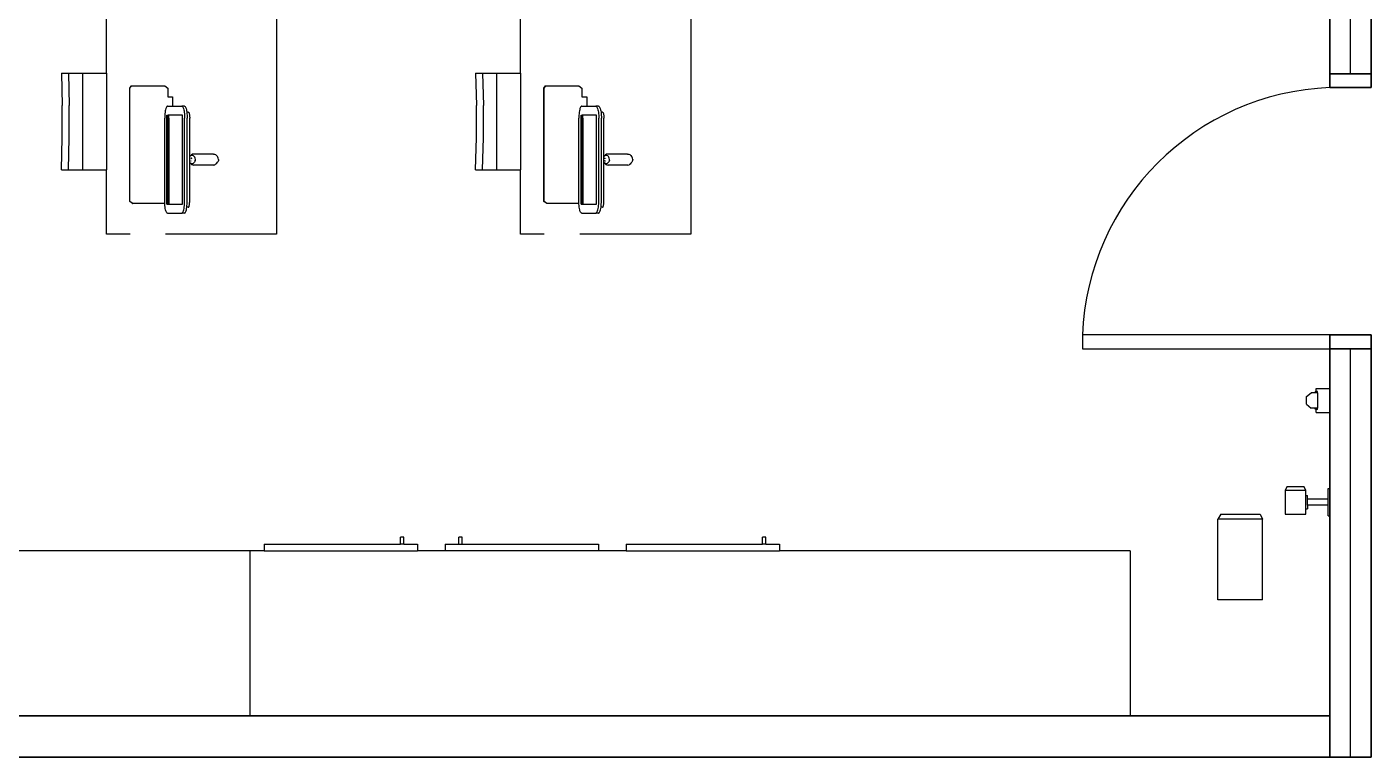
# Model space of a CAD drawing. Header units: inches. Extents: x 1 to 470, y -1 to 318.
# Drawn here: x 274.1 to 469.6, y -0.6 to 105.7 of the extents above; entities that cross this region are included whole.
import ezdxf

# ---------------------------------------------------------------- set-up
doc = ezdxf.new("R2010")
doc.units = ezdxf.units.IN
doc.header["$MEASUREMENT"] = 0
doc.layers.add('wall', color=6, linetype='Continuous', lineweight=35)

# ---------------------------------------------------------------- blocks, each defined once
blk = doc.blocks.new('computer classroom pl')
for p, q in [((212.64, 289.2), (212.64, 328.95)), ((268.12, 316.67), (272.79, 316.55)), ((268.12, 316.67), (268.12, 315.66)), ((268.12, 315.66), (272.79, 315.54)), ((268.12, 315.66), (268.12, 313.57)), ((272.79, 316.55), (277.48, 316.55)), ((272.79, 315.54), (277.48, 315.54)), ((282.15, 316.67), (277.48, 316.55)), ((282.15, 315.66), (277.48, 315.54)), ((282.15, 316.67), (282.15, 315.66)), ((282.15, 315.66), (282.15, 313.57)), ((268.12, 313.57), (268.12, 310.13)), ((268.12, 313.57), (282.15, 313.57)), ((282.15, 313.57), (282.15, 310.13)), ((258.75, 306.69), (258.75, 310.13)), ((258.75, 310.13), (268.12, 310.13)), ((282.15, 310.13), (268.12, 310.13)), ((282.15, 310.13), (292.46, 310.13)), ((263.22, 306.32), (263.48, 306.74)), ((263.22, 306.29), (263.48, 306.71)), ((263.22, 306.32), (263.22, 306.29)), ((263.22, 301.64), (263.22, 306.29)), ((263.48, 306.74), (279.98, 306.74)), ((263.48, 306.74), (263.48, 306.71)), ((263.48, 306.71), (279.98, 306.71)), ((279.98, 306.74), (280.33, 306.51)), ((279.98, 306.71), (280.33, 306.48)), ((280.33, 306.51), (280.33, 306.48)), ((280.33, 306.48), (280.33, 301.64)), ((258.75, 285.38), (258.75, 301.53)), ((261.81, 301.28), (261.85, 301.34)), ((261.81, 301.24), (261.81, 301.28)), ((261.81, 301.24), (261.81, 299.17)), ((261.85, 301.34), (261.92, 301.39)), ((261.92, 301.39), (262.02, 301.44)), ((262.02, 301.44), (262.15, 301.49)), ((262.15, 301.49), (262.3, 301.53)), ((262.3, 301.53), (262.48, 301.57)), ((262.48, 301.57), (262.67, 301.6)), ((262.67, 301.6), (262.89, 301.62)), ((262.89, 301.62), (263.11, 301.64)), ((263.1, 301.34), (276.05, 301.34)), ((263.1, 301.34), (263.1, 301.15)), ((263.1, 301.15), (276.05, 301.15)), ((263.1, 301.15), (263.1, 301.04)), ((263.11, 301.64), (263.22, 301.64)), ((263.22, 301.64), (263.34, 301.65)), ((263.34, 301.65), (263.52, 301.65)), ((263.52, 301.65), (275.63, 301.65)), ((275.81, 301.65), (275.63, 301.65)), ((276.04, 301.64), (275.81, 301.65)), ((276.27, 301.62), (276.04, 301.64)), ((276.05, 301.34), (276.05, 301.15)), ((276.05, 301.04), (276.05, 301.15)), ((276.48, 301.6), (276.27, 301.62)), ((276.67, 301.57), (276.48, 301.6)), ((276.85, 301.53), (276.67, 301.57)), ((277, 301.49), (276.85, 301.53)), ((277.13, 301.44), (277, 301.49)), ((277.23, 301.39), (277.13, 301.44)), ((277.3, 301.34), (277.23, 301.39)), ((277.34, 301.28), (277.3, 301.34)), ((277.34, 301.24), (277.34, 301.28)), ((277.34, 301.24), (277.34, 300.5)), ((280, 301.2), (278.7, 301.2)), ((278.7, 301.2), (278.7, 300.5)), ((280.33, 301.64), (280, 301.2)), ((263.2, 301.05), (263.1, 301.04)), ((263.1, 301.04), (263.1, 299.07)), ((263.31, 301.06), (263.2, 301.05)), ((263.42, 301.06), (263.31, 301.06)), ((263.53, 301.06), (263.42, 301.06)), ((275.62, 301.06), (263.53, 301.06)), ((275.62, 301.06), (275.73, 301.06)), ((275.73, 301.06), (275.84, 301.06)), ((275.84, 301.06), (275.95, 301.05)), ((275.95, 301.05), (276.05, 301.04)), ((276.05, 299.07), (276.05, 301.04)), ((278.7, 300.5), (277.34, 300.5)), ((277.34, 300.5), (277.34, 299.17)), ((261.81, 299.17), (261.81, 299.13)), ((261.81, 298.79), (261.81, 299.17)), ((261.81, 299.13), (261.85, 299.07)), ((261.81, 298.79), (261.81, 298.75)), ((261.81, 298.75), (261.85, 298.69)), ((261.85, 299.07), (261.92, 299.02)), ((261.85, 298.69), (261.92, 298.64)), ((261.92, 299.02), (262.02, 298.97)), ((261.92, 298.64), (262.02, 298.59)), ((262.02, 298.97), (262.15, 298.92)), ((262.02, 298.59), (262.15, 298.54)), ((262.15, 298.92), (262.3, 298.88)), ((262.15, 298.54), (262.3, 298.5)), ((262.3, 298.88), (262.48, 298.84)), ((262.3, 298.5), (262.48, 298.46)), ((262.48, 298.84), (262.67, 298.81)), ((262.48, 298.46), (262.67, 298.43)), ((262.67, 298.81), (262.89, 298.79)), ((262.67, 298.43), (262.89, 298.41)), ((262.67, 298.22), (262.67, 298.43)), ((262.67, 298.43), (262.67, 298.43)), ((262.67, 298.22), (262.67, 298.19)), ((262.67, 298.19), (262.69, 298.16)), ((262.69, 298.16), (262.73, 298.14)), ((262.73, 298.14), (262.77, 298.11)), ((262.77, 298.11), (262.84, 298.09)), ((262.84, 298.09), (262.91, 298.07)), ((262.89, 298.79), (263.11, 298.77)), ((262.89, 298.41), (263.11, 298.39)), ((262.91, 298.07), (263, 298.05)), ((263, 298.05), (263.09, 298.04)), ((263.09, 298.04), (263.2, 298.02)), ((263.1, 299.07), (276.05, 299.07)), ((263.11, 298.77), (263.34, 298.76)), ((263.11, 298.39), (263.34, 298.38)), ((263.2, 298.02), (263.31, 298.02)), ((263.31, 298.02), (263.42, 298.01)), ((263.34, 298.76), (263.52, 298.76)), ((263.34, 298.38), (263.52, 298.38)), ((263.42, 298.01), (263.53, 298.01)), ((263.52, 298.76), (275.63, 298.76)), ((263.52, 298.38), (275.63, 298.38)), ((263.53, 298.01), (266.54, 298.01)), ((266.54, 298.01), (269.18, 298.01)), ((268.82, 297.57), (268.8, 297.41)), ((268.8, 294.52), (268.8, 297.41)), ((268.89, 297.73), (268.82, 297.57)), ((269.01, 297.86), (268.89, 297.73)), ((269.02, 297.78), (269, 297.65)), ((269, 297.65), (269.03, 297.53)), ((269.01, 297.86), (269.16, 298)), ((269.02, 297.78), (269.07, 297.89)), ((269.1, 297.42), (269.03, 297.53)), ((269.07, 297.89), (269.16, 298)), ((269.2, 297.32), (269.1, 297.42)), ((269.18, 298.01), (269.16, 298)), ((269.18, 298.01), (269.4, 298.01)), ((269.32, 297.25), (269.2, 297.32)), ((269.47, 297.21), (269.32, 297.25)), ((269.4, 297.92), (269.4, 298.01)), ((269.4, 298.01), (269.8, 298.01)), ((269.43, 297.85), (269.41, 297.79)), ((269.43, 297.85), (269.41, 297.83)), ((269.41, 297.83), (269.41, 297.79)), ((269.42, 297.86), (269.43, 297.85)), ((269.8, 297.8), (269.77, 297.72)), ((269.77, 297.72), (269.79, 297.76)), ((269.78, 297.22), (269.92, 297.27)), ((269.79, 297.76), (269.8, 297.8)), ((269.8, 298.01), (269.8, 297.89)), ((269.8, 298.01), (270.02, 298.01)), ((269.92, 297.27), (270.04, 297.35)), ((270.11, 297.93), (270.02, 298.01)), ((270.02, 298.01), (270.14, 297.9)), ((270.02, 298.01), (272.71, 298.01)), ((270.04, 297.35), (270.13, 297.45)), ((270.17, 297.81), (270.11, 297.93)), ((270.13, 297.45), (270.18, 297.57)), ((270.28, 297.77), (270.14, 297.9)), ((270.2, 297.69), (270.17, 297.81)), ((270.18, 297.57), (270.2, 297.69)), ((270.37, 297.62), (270.28, 297.77)), ((270.4, 297.46), (270.37, 297.62)), ((270.4, 294.57), (270.4, 297.46)), ((272.71, 298.01), (275.62, 298.01)), ((275.73, 298.01), (275.62, 298.01)), ((275.81, 298.76), (275.63, 298.76)), ((275.81, 298.38), (275.63, 298.38)), ((275.84, 298.02), (275.73, 298.01)), ((276.04, 298.77), (275.81, 298.76)), ((276.04, 298.39), (275.81, 298.38)), ((275.95, 298.02), (275.84, 298.02)), ((276.06, 298.04), (275.95, 298.02)), ((276.27, 298.79), (276.04, 298.77)), ((276.27, 298.41), (276.04, 298.39)), ((276.15, 298.05), (276.06, 298.04)), ((276.24, 298.07), (276.15, 298.05)), ((276.31, 298.09), (276.24, 298.07)), ((276.48, 298.81), (276.27, 298.79)), ((276.48, 298.43), (276.27, 298.41)), ((276.38, 298.11), (276.31, 298.09)), ((276.42, 298.14), (276.38, 298.11)), ((276.46, 298.16), (276.42, 298.14)), ((276.48, 298.19), (276.46, 298.16)), ((276.67, 298.84), (276.48, 298.81)), ((276.67, 298.46), (276.48, 298.43)), ((276.48, 298.22), (276.48, 298.43)), ((276.48, 298.43), (276.48, 298.43)), ((276.48, 298.22), (276.48, 298.19)), ((276.85, 298.88), (276.67, 298.84)), ((276.85, 298.5), (276.67, 298.46)), ((277, 298.92), (276.85, 298.88)), ((277, 298.54), (276.85, 298.5)), ((277.13, 298.97), (277, 298.92)), ((277.13, 298.59), (277, 298.54)), ((277.23, 299.02), (277.13, 298.97)), ((277.23, 298.64), (277.13, 298.59)), ((277.3, 299.07), (277.23, 299.02)), ((277.3, 298.69), (277.23, 298.64)), ((277.34, 299.13), (277.3, 299.07)), ((277.34, 298.75), (277.3, 298.69)), ((277.34, 298.79), (277.34, 299.17)), ((277.34, 299.17), (277.34, 299.13)), ((277.34, 298.79), (277.34, 298.75)), ((269.47, 297.21), (269.62, 297.19)), ((269.62, 297.19), (269.78, 297.22)), ((268.8, 294.52), (268.84, 294.35)), ((268.92, 294.2), (268.84, 294.35)), ((269.06, 294.07), (268.92, 294.2)), ((269.06, 294.07), (269.2, 293.95)), ((269.32, 293.88), (269.2, 293.95)), ((269.47, 293.84), (269.32, 293.88)), ((269.62, 293.82), (269.47, 293.84)), ((269.62, 293.82), (269.78, 293.85)), ((269.78, 293.85), (269.92, 293.9)), ((269.92, 293.9), (270.04, 293.98)), ((270.19, 294.11), (270.04, 293.98)), ((270.31, 294.25), (270.19, 294.11)), ((270.38, 294.4), (270.31, 294.25)), ((270.4, 294.57), (270.38, 294.4)), ((188.64, 289.2), (212.64, 289.2)), ((212.64, 287.2), (212.64, 289.2)), ((213.64, 287.2), (212.64, 287.2)), ((212.64, 287.2), (212.64, 264.87)), ((213.64, 287.2), (213.64, 267.37)), ((420.03, 285.38), (258.75, 285.38)), ((213.64, 266.87), (213.64, 267.37)), ((213.64, 267.37), (214.64, 267.37)), ((213.64, 266.87), (214.64, 266.87)), ((213.64, 266.87), (213.64, 264.87)), ((214.64, 266.87), (214.64, 267.37)), ((213.64, 264.87), (212.64, 264.87)), ((212.64, 260.87), (212.64, 264.87)), ((213.64, 260.87), (212.64, 260.87)), ((212.64, 238.53), (212.64, 260.87)), ((213.64, 260.87), (213.64, 258.87)), ((213.64, 258.87), (213.64, 258.37)), ((213.64, 258.87), (214.64, 258.87)), ((213.64, 258.37), (213.64, 238.53)), ((213.64, 258.37), (214.64, 258.37)), ((214.64, 258.37), (214.64, 258.87)), ((268.12, 256.42), (272.79, 256.3)), ((268.12, 256.42), (268.12, 255.41)), ((272.79, 256.3), (277.48, 256.3)), ((282.15, 256.42), (277.48, 256.3)), ((282.15, 256.42), (282.15, 255.41)), ((268.12, 255.41), (272.79, 255.29)), ((268.12, 255.41), (268.12, 253.32)), ((272.79, 255.29), (277.48, 255.29)), ((282.15, 255.41), (277.48, 255.29)), ((282.15, 255.41), (282.15, 253.32)), ((268.12, 253.32), (268.12, 249.88)), ((268.12, 253.32), (282.15, 253.32)), ((282.15, 253.32), (282.15, 249.88)), ((258.75, 246.44), (258.75, 249.88)), ((258.75, 249.88), (268.12, 249.88)), ((282.15, 249.88), (268.12, 249.88)), ((282.15, 249.88), (292.46, 249.88)), ((263.22, 246.07), (263.48, 246.49)), ((263.22, 246.04), (263.48, 246.46)), ((263.48, 246.49), (279.98, 246.49)), ((263.48, 246.49), (263.48, 246.46)), ((263.48, 246.46), (279.98, 246.46)), ((279.98, 246.49), (280.33, 246.26)), ((279.98, 246.46), (280.33, 246.23)), ((263.22, 246.07), (263.22, 246.04)), ((263.22, 241.39), (263.22, 246.04)), ((280.33, 246.26), (280.33, 246.23)), ((280.33, 246.23), (280.33, 241.39)), ((258.75, 225.13), (258.75, 241.28)), ((261.81, 241.03), (261.85, 241.09)), ((261.81, 240.99), (261.81, 241.03)), ((261.81, 240.99), (261.81, 238.92)), ((261.85, 241.09), (261.92, 241.14)), ((261.92, 241.14), (262.02, 241.19)), ((262.02, 241.19), (262.15, 241.24)), ((262.15, 241.24), (262.3, 241.28)), ((262.3, 241.28), (262.48, 241.32)), ((262.48, 241.32), (262.67, 241.35)), ((262.67, 241.35), (262.89, 241.37)), ((262.89, 241.37), (263.11, 241.39)), ((263.1, 241.09), (276.05, 241.09)), ((263.1, 241.09), (263.1, 240.9)), ((263.1, 240.9), (276.05, 240.9)), ((263.1, 240.9), (263.1, 240.79)), ((263.2, 240.8), (263.1, 240.79)), ((263.1, 240.79), (263.1, 238.82)), ((263.11, 241.39), (263.22, 241.39)), ((263.31, 240.81), (263.2, 240.8)), ((263.22, 241.39), (263.34, 241.4)), ((263.42, 240.81), (263.31, 240.81)), ((263.34, 241.4), (263.52, 241.4)), ((263.53, 240.81), (263.42, 240.81)), ((263.52, 241.4), (275.63, 241.4)), ((275.62, 240.81), (263.53, 240.81)), ((275.62, 240.81), (275.73, 240.81)), ((275.81, 241.4), (275.63, 241.4)), ((275.73, 240.81), (275.84, 240.81)), ((276.04, 241.39), (275.81, 241.4)), ((275.84, 240.81), (275.95, 240.8)), ((275.95, 240.8), (276.05, 240.79)), ((276.27, 241.37), (276.04, 241.39)), ((276.05, 241.09), (276.05, 240.9)), ((276.05, 240.79), (276.05, 240.9)), ((276.05, 238.82), (276.05, 240.79)), ((276.48, 241.35), (276.27, 241.37)), ((276.67, 241.32), (276.48, 241.35)), ((276.85, 241.28), (276.67, 241.32)), ((277, 241.24), (276.85, 241.28)), ((277.13, 241.19), (277, 241.24)), ((277.23, 241.14), (277.13, 241.19)), ((277.3, 241.09), (277.23, 241.14)), ((277.34, 241.03), (277.3, 241.09)), ((277.34, 240.99), (277.34, 241.03)), ((277.34, 240.99), (277.34, 240.25)), ((280, 240.95), (278.7, 240.95)), ((278.7, 240.95), (278.7, 240.25)), ((280.33, 241.39), (280, 240.95)), ((261.81, 238.92), (261.81, 238.88)), ((261.81, 238.54), (261.81, 238.92)), ((261.81, 238.88), (261.85, 238.82)), ((261.85, 238.82), (261.92, 238.77)), ((261.92, 238.77), (262.02, 238.72)), ((262.02, 238.72), (262.15, 238.67)), ((262.15, 238.67), (262.3, 238.63)), ((262.3, 238.63), (262.48, 238.59)), ((262.48, 238.59), (262.67, 238.56)), ((262.67, 238.56), (262.89, 238.54)), ((263.1, 238.82), (276.05, 238.82)), ((276.48, 238.56), (276.27, 238.54)), ((276.67, 238.59), (276.48, 238.56)), ((276.85, 238.63), (276.67, 238.59)), ((277, 238.67), (276.85, 238.63)), ((277.13, 238.72), (277, 238.67)), ((277.23, 238.77), (277.13, 238.72)), ((277.3, 238.82), (277.23, 238.77)), ((277.34, 238.88), (277.3, 238.82)), ((278.7, 240.25), (277.34, 240.25)), ((277.34, 240.25), (277.34, 238.92)), ((277.34, 238.54), (277.34, 238.92)), ((277.34, 238.92), (277.34, 238.88)), ((213.64, 238.53), (212.64, 238.53)), ((212.64, 234.53), (212.64, 238.53)), ((261.81, 238.54), (261.81, 238.5)), ((261.81, 238.5), (261.85, 238.44)), ((261.85, 238.44), (261.92, 238.39)), ((261.92, 238.39), (262.02, 238.34)), ((262.02, 238.34), (262.15, 238.29)), ((262.15, 238.29), (262.3, 238.25)), ((262.3, 238.25), (262.48, 238.21)), ((262.48, 238.21), (262.67, 238.18)), ((262.67, 238.18), (262.89, 238.16)), ((262.67, 237.97), (262.67, 238.18)), ((262.67, 238.18), (262.67, 238.18)), ((262.67, 237.97), (262.67, 237.94)), ((262.67, 237.94), (262.69, 237.91)), ((262.69, 237.91), (262.73, 237.89)), ((262.73, 237.89), (262.77, 237.86)), ((262.77, 237.86), (262.84, 237.84)), ((262.84, 237.84), (262.91, 237.82)), ((262.89, 238.54), (263.11, 238.52)), ((262.89, 238.16), (263.11, 238.14)), ((262.91, 237.82), (263, 237.8)), ((263, 237.8), (263.09, 237.79)), ((263.09, 237.79), (263.2, 237.77)), ((263.11, 238.52), (263.34, 238.51)), ((263.11, 238.14), (263.34, 238.13)), ((263.2, 237.77), (263.31, 237.77)), ((263.31, 237.77), (263.42, 237.76)), ((263.34, 238.51), (263.52, 238.51)), ((263.34, 238.13), (263.52, 238.13)), ((263.42, 237.76), (263.53, 237.76)), ((263.52, 238.51), (275.63, 238.51)), ((263.52, 238.13), (275.63, 238.13)), ((263.53, 237.76), (266.54, 237.76)), ((266.54, 237.76), (269.18, 237.76)), ((268.82, 237.32), (268.8, 237.16)), ((268.8, 234.27), (268.8, 237.16)), ((268.89, 237.48), (268.82, 237.32)), ((269.01, 237.61), (268.89, 237.48)), ((269.02, 237.53), (269, 237.4)), ((269, 237.4), (269.03, 237.28)), ((269.01, 237.61), (269.16, 237.75)), ((269.02, 237.53), (269.07, 237.64)), ((269.1, 237.17), (269.03, 237.28)), ((269.07, 237.64), (269.16, 237.75)), ((269.2, 237.07), (269.1, 237.17)), ((269.18, 237.76), (269.16, 237.75)), ((269.18, 237.76), (269.4, 237.76)), ((269.32, 237), (269.2, 237.07)), ((269.47, 236.96), (269.32, 237)), ((269.4, 237.67), (269.4, 237.76)), ((269.4, 237.76), (269.8, 237.76)), ((269.43, 237.6), (269.41, 237.54)), ((269.43, 237.6), (269.41, 237.58)), ((269.41, 237.58), (269.41, 237.54)), ((269.42, 237.61), (269.43, 237.6)), ((269.47, 236.96), (269.62, 236.94)), ((269.62, 236.94), (269.78, 236.97)), ((269.8, 237.55), (269.77, 237.47)), ((269.77, 237.47), (269.79, 237.51)), ((269.78, 236.97), (269.92, 237.02)), ((269.79, 237.51), (269.8, 237.55)), ((269.8, 237.76), (269.8, 237.64)), ((269.8, 237.76), (270.02, 237.76)), ((269.92, 237.02), (270.04, 237.1)), ((270.11, 237.68), (270.02, 237.76)), ((270.02, 237.76), (270.14, 237.65)), ((270.02, 237.76), (275.62, 237.76)), ((270.04, 237.1), (270.13, 237.2)), ((270.17, 237.56), (270.11, 237.68)), ((270.13, 237.2), (270.18, 237.32)), ((270.28, 237.52), (270.14, 237.65)), ((270.2, 237.44), (270.17, 237.56)), ((270.18, 237.32), (270.2, 237.44)), ((270.37, 237.37), (270.28, 237.52)), ((270.4, 237.21), (270.37, 237.37)), ((270.4, 234.32), (270.4, 237.21)), ((275.73, 237.76), (275.62, 237.76)), ((275.81, 238.51), (275.63, 238.51)), ((275.81, 238.13), (275.63, 238.13)), ((275.84, 237.77), (275.73, 237.76)), ((276.04, 238.52), (275.81, 238.51)), ((276.04, 238.14), (275.81, 238.13)), ((275.95, 237.77), (275.84, 237.77)), ((276.06, 237.79), (275.95, 237.77)), ((276.27, 238.54), (276.04, 238.52)), ((276.27, 238.16), (276.04, 238.14)), ((276.15, 237.8), (276.06, 237.79)), ((276.24, 237.82), (276.15, 237.8)), ((276.31, 237.84), (276.24, 237.82)), ((276.48, 238.18), (276.27, 238.16)), ((276.38, 237.86), (276.31, 237.84)), ((276.42, 237.89), (276.38, 237.86)), ((276.46, 237.91), (276.42, 237.89)), ((276.48, 237.94), (276.46, 237.91)), ((276.67, 238.21), (276.48, 238.18)), ((276.48, 237.97), (276.48, 238.18)), ((276.48, 238.18), (276.48, 238.18)), ((276.48, 237.97), (276.48, 237.94)), ((276.85, 238.25), (276.67, 238.21)), ((277, 238.29), (276.85, 238.25)), ((277.13, 238.34), (277, 238.29)), ((277.23, 238.39), (277.13, 238.34)), ((277.3, 238.44), (277.23, 238.39)), ((277.34, 238.5), (277.3, 238.44)), ((277.34, 238.54), (277.34, 238.5)), ((213.64, 234.53), (212.64, 234.53)), ((212.64, 234.53), (212.64, 212.2)), ((213.64, 234.53), (213.64, 214.7)), ((268.8, 234.27), (268.84, 234.1)), ((268.92, 233.95), (268.84, 234.1)), ((269.06, 233.82), (268.92, 233.95)), ((269.06, 233.82), (269.2, 233.7)), ((269.32, 233.63), (269.2, 233.7)), ((269.47, 233.59), (269.32, 233.63)), ((269.62, 233.57), (269.47, 233.59)), ((269.62, 233.57), (269.78, 233.6)), ((269.78, 233.6), (269.92, 233.65)), ((269.92, 233.65), (270.04, 233.73)), ((270.19, 233.86), (270.04, 233.73)), ((270.31, 234), (270.19, 233.86)), ((270.38, 234.15), (270.31, 234)), ((270.4, 234.32), (270.38, 234.15)), ((420.03, 225.13), (258.75, 225.13)), ((213.64, 214.2), (213.64, 214.7)), ((213.64, 214.7), (214.64, 214.7)), ((213.64, 214.2), (214.64, 214.2)), ((213.64, 214.2), (213.64, 212.2)), ((214.64, 214.2), (214.64, 214.7)), ((213.64, 212.2), (212.64, 212.2)), ((212.64, 161.2), (212.64, 212.2)), ((244.07, 132.15), (244.07, 168.15)), ((212.64, 161.2), (188.64, 161.2)), ((205.51, 141.96), (205.51, 148.46)), ((205.51, 148.46), (217.26, 148.46)), ((217.26, 141.96), (217.26, 148.46)), ((218.01, 148.01), (217.26, 148.46)), ((218.01, 148.01), (218.01, 142.28)), ((205.51, 141.96), (217.26, 141.96)), ((218.01, 142.28), (217.26, 141.96)), ((221.5, 138.65), (218, 138.65)), ((218, 138.65), (218, 135.65)), ((222, 138.35), (221.5, 138.65)), ((221.5, 138.65), (221.5, 135.65)), ((222, 138.35), (222, 135.95)), ((218, 135.65), (218.78, 135.65)), ((218.78, 135.65), (218.78, 135.4)), ((218.78, 135.65), (220.71, 135.65)), ((219.3, 135.4), (218.78, 135.4)), ((219.3, 132.4), (219.3, 135.4)), ((219.3, 135.4), (220.2, 135.4)), ((220.2, 132.4), (220.2, 135.4)), ((220.2, 135.4), (220.71, 135.4)), ((220.71, 135.65), (220.71, 135.4)), ((220.71, 135.65), (221.5, 135.65)), ((221.5, 135.65), (222, 135.95)), ((233.98, 135.54), (233.42, 134.9)), ((233.98, 135.54), (235.1, 135.54)), ((235.1, 135.54), (235.66, 134.9)), ((232.81, 134.17), (233.25, 134.17)), ((232.81, 134.17), (232.81, 132.15)), ((233.25, 134.24), (233.42, 134.33)), ((233.42, 134.24), (233.25, 134.24)), ((233.25, 134.17), (233.25, 134.24)), ((233.25, 133.97), (233.25, 134.17)), ((233.25, 133.97), (233.42, 133.97)), ((233.42, 134.33), (233.42, 134.9)), ((233.42, 134.24), (233.42, 134.33)), ((233.42, 133.97), (233.42, 134.24)), ((233.42, 133.94), (233.42, 133.97)), ((235.66, 133.94), (233.42, 133.94)), ((235.66, 134.32), (235.66, 134.9)), ((235.84, 134.24), (235.66, 134.32)), ((235.66, 134.24), (235.66, 134.32)), ((235.66, 134.24), (235.84, 134.24)), ((235.66, 133.97), (235.66, 134.24)), ((235.66, 133.97), (235.84, 133.97)), ((235.66, 133.94), (235.66, 133.97)), ((235.84, 134.17), (235.84, 134.24)), ((235.84, 134.17), (236.27, 134.17)), ((235.84, 133.97), (235.84, 134.17)), ((236.27, 134.17), (236.27, 132.15)), ((217.75, 132.4), (217.75, 132.15)), ((217.75, 132.4), (219.3, 132.4)), ((219.3, 132.4), (220.2, 132.4)), ((220.2, 132.4), (221.74, 132.4)), ((221.74, 132.4), (221.74, 132.15)), ((182.64, 129.15), (242.07, 129.15)), ((282.07, 129.15), (485.89, 129.15))]:
    blk.add_line(p, q)
blk.add_lwpolyline([(244.07, 168.15), (242.07, 168.15), (242.07, 132.15), (244.07, 132.15)], close=True)
blk.add_arc((242.57, 130.65), 37.53, 2.2906, 87.7094)
at = {"layer": 'wall'}
for p, q in [((182.64, 588.95), (182.64, 132.15)), ((188.64, 289.2), (188.64, 328.95)), ((188.64, 161.2), (188.64, 289.2)), ((188.64, 161.2), (188.64, 132.15)), ((182.64, 132.15), (188.64, 132.15)), ((182.64, 132.15), (182.64, 129.15)), ((188.64, 132.15), (217.75, 132.15)), ((221.74, 132.15), (217.75, 132.15)), ((221.74, 132.15), (232.81, 132.15)), ((236.27, 132.15), (232.81, 132.15)), ((236.27, 132.15), (242.07, 132.15)), ((244.07, 132.15), (242.07, 132.15)), ((242.07, 132.15), (242.07, 129.15)), ((244.07, 132.15), (244.07, 129.15)), ((280.07, 132.15), (280.07, 129.15)), ((282.07, 132.15), (280.07, 132.15)), ((294.01, 132.15), (282.07, 132.15)), ((282.07, 132.15), (282.07, 129.15)), ((182.64, 129.15), (182.64, 126.15)), ((242.07, 129.15), (242.07, 126.15)), ((244.07, 129.15), (244.07, 126.15)), ((280.07, 129.15), (280.07, 126.15)), ((282.07, 129.15), (282.07, 126.15)), ((182.64, 126.15), (242.07, 126.15)), ((244.07, 126.15), (242.07, 126.15)), ((282.07, 126.15), (280.07, 126.15)), ((485.89, 126.15), (282.07, 126.15))]:
    blk.add_line(p, q, dxfattribs=at)

msp = doc.modelspace()

# ---------------------------------------------------------------- block references
at = {"rotation": 90.00000000000001}
msp.add_blockref('computer classroom pl', (595.79, -183.23), dxfattribs=at)

doc.saveas('drawing.dxf')
